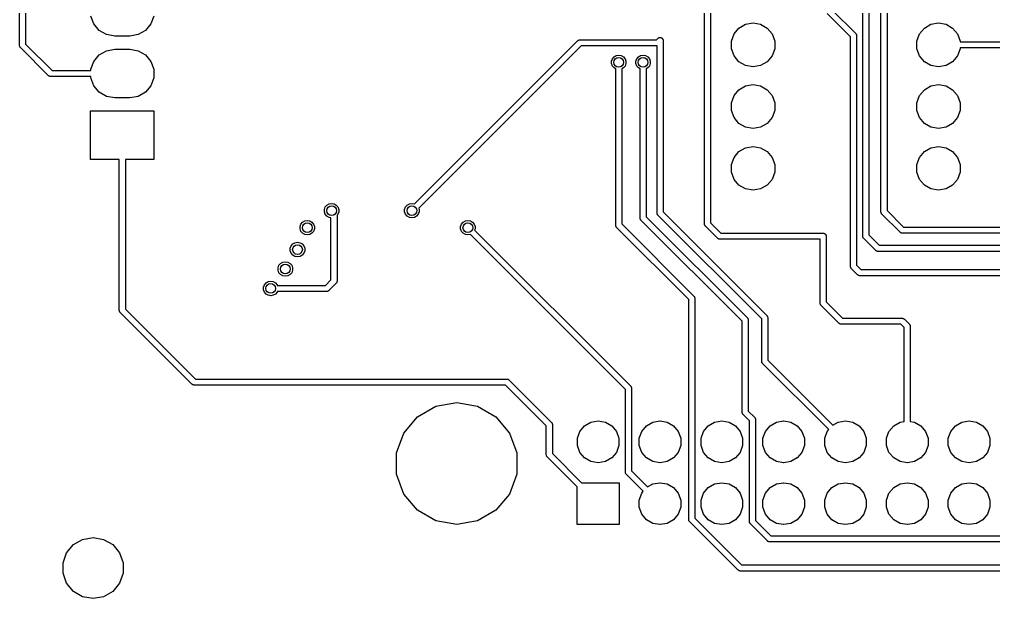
# Model space of a CAD drawing. Extents: x 100.7 to 163.2, y -130.7 to -69.1.
# Drawn here: x 100.67 to 140.69, y -130.72 to -106.91 of the extents above; entities that cross this region are included whole.
import ezdxf

# ---------------------------------------------------------------- set-up
doc = ezdxf.new("R2010")
doc.units = 0
doc.header["$MEASUREMENT"] = 0
doc.layers.add('BLACK', color=7, linetype='CONTINUOUS')

msp = doc.modelspace()

# ---------------------------------------------------------------- linework, layer by layer
at = {"layer": 'Black'}
for p, q in [((100.665, -107.97), (100.665, -87.17)), ((100.915, -87.2218), (100.915, -107.918)), ((136.065, -114.82), (136.065, -104.622)), ((136.315, -104.57), (136.315, -114.768)), ((135.315, -115.82), (135.315, -105.372)), ((135.565, -105.32), (135.565, -115.768)), ((129.065, -106.07), (129.065, -115.268)), ((128.815, -115.32), (128.815, -106.122)), ((103.719, -107.09), (103.6, -106.764)), ((106.18, -106.764), (106.061, -107.09)), ((134.815, -107.622), (133.852, -106.658)), ((134.065, -106.518), (135.028, -107.482)), ((103.942, -107.356), (103.719, -107.09)), ((106.061, -107.09), (105.838, -107.356)), ((130.028, -107.498), (130.229, -107.258)), ((130.229, -107.258), (130.501, -107.101)), ((130.501, -107.101), (130.81, -107.047)), ((130.81, -107.047), (131.119, -107.101)), ((131.119, -107.101), (131.391, -107.258)), ((131.391, -107.258), (131.592, -107.498)), ((137.648, -107.498), (137.849, -107.258)), ((137.849, -107.258), (138.121, -107.101)), ((138.121, -107.101), (138.43, -107.047)), ((138.43, -107.047), (138.739, -107.101)), ((138.739, -107.101), (139.011, -107.258)), ((139.011, -107.258), (139.212, -107.498)), ((104.243, -107.53), (103.942, -107.356)), ((104.585, -107.59), (104.243, -107.53)), ((105.195, -107.59), (104.585, -107.59)), ((105.537, -107.53), (105.195, -107.59)), ((105.838, -107.356), (105.537, -107.53)), ((126.915, -107.672), (126.927, -107.662)), ((126.927, -107.662), (126.933, -107.66)), ((126.933, -107.66), (126.937, -107.657)), ((126.937, -107.657), (126.953, -107.652)), ((126.953, -107.652), (126.968, -107.647)), ((126.968, -107.647), (126.974, -107.647)), ((126.974, -107.647), (126.979, -107.645)), ((126.979, -107.645), (126.995, -107.647)), ((126.995, -107.647), (127.012, -107.647)), ((127.012, -107.647), (127.017, -107.649)), ((127.017, -107.649), (127.022, -107.649)), ((127.022, -107.649), (127.037, -107.656)), ((127.037, -107.656), (127.052, -107.662)), ((127.052, -107.662), (127.057, -107.665)), ((127.057, -107.665), (127.062, -107.668)), ((127.062, -107.668), (127.073, -107.679)), ((129.92, -107.793), (130.028, -107.498)), ((131.592, -107.498), (131.7, -107.793)), ((134.815, -117.07), (134.815, -107.622)), ((135.028, -107.482), (135.032, -107.486)), ((135.032, -107.486), (135.036, -107.49)), ((135.036, -107.49), (135.044, -107.504)), ((135.044, -107.504), (135.053, -107.517)), ((135.053, -107.517), (135.055, -107.522)), ((135.055, -107.522), (135.057, -107.527)), ((135.057, -107.527), (135.06, -107.543)), ((135.06, -107.543), (135.065, -107.559)), ((135.065, -107.559), (135.064, -107.565)), ((135.064, -107.565), (135.065, -107.57)), ((135.065, -107.57), (135.065, -117.018)), ((137.54, -107.793), (137.648, -107.498)), ((139.212, -107.498), (139.32, -107.793)), ((100.666, -107.975), (100.665, -107.97)), ((100.665, -107.981), (100.666, -107.975)), ((100.67, -107.997), (100.665, -107.981)), ((100.673, -108.013), (100.67, -107.997)), ((100.675, -108.018), (100.673, -108.013)), ((100.677, -108.023), (100.675, -108.018)), ((100.686, -108.036), (100.677, -108.023)), ((100.694, -108.05), (100.686, -108.036)), ((100.698, -108.054), (100.694, -108.05)), ((100.702, -108.058), (100.698, -108.054)), ((101.862, -109.218), (100.702, -108.058)), ((100.915, -107.918), (102.002, -109.005)), ((116.895, -114.488), (123.602, -107.782)), ((123.742, -107.995), (117.069, -114.668)), ((123.602, -107.782), (123.606, -107.778)), ((123.606, -107.778), (123.61, -107.774)), ((123.61, -107.774), (123.624, -107.766)), ((123.624, -107.766), (123.637, -107.757)), ((123.637, -107.757), (123.642, -107.755)), ((123.642, -107.755), (123.647, -107.753)), ((123.647, -107.753), (123.663, -107.75)), ((123.663, -107.75), (123.679, -107.745)), ((123.679, -107.745), (123.685, -107.746)), ((123.685, -107.746), (123.69, -107.745)), ((123.69, -107.745), (126.838, -107.745)), ((126.865, -107.995), (123.742, -107.995)), ((126.838, -107.745), (126.902, -107.682)), ((126.865, -114.87), (126.865, -107.995)), ((126.902, -107.682), (126.915, -107.672)), ((127.073, -107.679), (127.086, -107.69)), ((127.086, -107.69), (127.089, -107.694)), ((127.089, -107.694), (127.092, -107.698)), ((127.092, -107.698), (127.099, -107.713)), ((127.099, -107.713), (127.107, -107.727)), ((127.107, -107.727), (127.108, -107.733)), ((127.108, -107.733), (127.111, -107.738)), ((127.111, -107.738), (127.112, -107.754)), ((127.112, -107.754), (127.115, -107.77)), ((127.115, -107.77), (127.115, -114.818)), ((129.92, -108.107), (129.92, -107.793)), ((131.7, -107.793), (131.7, -108.107)), ((137.54, -108.107), (137.54, -107.793)), ((139.32, -107.793), (139.32, -107.825)), ((139.32, -107.825), (141.008, -107.825)), ((103.719, -108.63), (103.942, -108.364)), ((103.942, -108.364), (104.243, -108.19)), ((104.243, -108.19), (104.585, -108.13)), ((104.585, -108.13), (105.195, -108.13)), ((105.195, -108.13), (105.537, -108.19)), ((105.537, -108.19), (105.838, -108.364)), ((105.838, -108.364), (106.061, -108.63)), ((125.029, -108.519), (125.096, -108.439)), ((125.096, -108.439), (125.187, -108.387)), ((125.187, -108.387), (125.29, -108.369)), ((125.29, -108.369), (125.393, -108.387)), ((125.393, -108.387), (125.484, -108.439)), ((125.484, -108.439), (125.551, -108.519)), ((126.029, -108.519), (126.096, -108.439)), ((126.096, -108.439), (126.187, -108.387)), ((126.187, -108.387), (126.29, -108.369)), ((126.29, -108.369), (126.393, -108.387)), ((126.393, -108.387), (126.484, -108.439)), ((126.484, -108.439), (126.551, -108.519)), ((130.028, -108.402), (129.92, -108.107)), ((130.229, -108.642), (130.028, -108.402)), ((131.592, -108.402), (131.391, -108.642)), ((131.7, -108.107), (131.592, -108.402)), ((137.648, -108.402), (137.54, -108.107)), ((137.849, -108.642), (137.648, -108.402)), ((139.212, -108.402), (139.011, -108.642)), ((139.32, -108.107), (139.212, -108.402)), ((141.06, -108.075), (139.32, -108.075)), ((139.32, -108.075), (139.32, -108.107)), ((103.6, -108.956), (103.719, -108.63)), ((106.061, -108.63), (106.18, -108.956)), ((124.993, -108.618), (125.029, -108.519)), ((124.993, -108.722), (124.993, -108.618)), ((125.029, -108.821), (124.993, -108.722)), ((125.096, -108.901), (125.029, -108.821)), ((125.551, -108.821), (125.484, -108.901)), ((125.551, -108.519), (125.587, -108.618)), ((125.587, -108.722), (125.551, -108.821)), ((125.587, -108.618), (125.587, -108.722)), ((125.993, -108.618), (126.029, -108.519)), ((125.993, -108.722), (125.993, -108.618)), ((126.029, -108.821), (125.993, -108.722)), ((126.096, -108.901), (126.029, -108.821)), ((126.551, -108.821), (126.484, -108.901)), ((126.551, -108.519), (126.587, -108.618)), ((126.587, -108.722), (126.551, -108.821)), ((126.587, -108.618), (126.587, -108.722)), ((130.501, -108.799), (130.229, -108.642)), ((130.81, -108.853), (130.501, -108.799)), ((131.119, -108.799), (130.81, -108.853)), ((131.391, -108.642), (131.119, -108.799)), ((138.121, -108.799), (137.849, -108.642)), ((138.43, -108.853), (138.121, -108.799)), ((138.739, -108.799), (138.43, -108.853)), ((139.011, -108.642), (138.739, -108.799)), ((101.866, -109.222), (101.862, -109.218)), ((101.87, -109.226), (101.866, -109.222)), ((101.884, -109.234), (101.87, -109.226)), ((101.897, -109.243), (101.884, -109.234)), ((101.902, -109.245), (101.897, -109.243)), ((101.907, -109.247), (101.902, -109.245)), ((101.923, -109.25), (101.907, -109.247)), ((101.939, -109.255), (101.923, -109.25)), ((101.945, -109.254), (101.939, -109.255)), ((101.95, -109.255), (101.945, -109.254)), ((103.6, -109.255), (101.95, -109.255)), ((102.002, -109.005), (103.6, -109.005)), ((103.6, -109.005), (103.6, -108.956)), ((103.6, -109.304), (103.6, -109.255)), ((106.18, -108.956), (106.18, -109.304)), ((125.165, -108.94), (125.096, -108.901)), ((125.165, -115.37), (125.165, -108.94)), ((125.484, -108.901), (125.415, -108.94)), ((125.415, -108.94), (125.415, -115.318)), ((126.165, -108.94), (126.096, -108.901)), ((126.165, -115.07), (126.165, -108.94)), ((126.484, -108.901), (126.415, -108.94)), ((126.415, -108.94), (126.415, -115.018)), ((103.719, -109.63), (103.6, -109.304)), ((103.942, -109.896), (103.719, -109.63)), ((106.061, -109.63), (105.838, -109.896)), ((106.18, -109.304), (106.061, -109.63)), ((130.229, -109.798), (130.501, -109.641)), ((130.501, -109.641), (130.81, -109.587)), ((130.81, -109.587), (131.119, -109.641)), ((131.119, -109.641), (131.391, -109.798)), ((137.849, -109.798), (138.121, -109.641)), ((138.121, -109.641), (138.43, -109.587)), ((138.43, -109.587), (138.739, -109.641)), ((138.739, -109.641), (139.011, -109.798)), ((104.243, -110.07), (103.942, -109.896)), ((104.585, -110.13), (104.243, -110.07)), ((105.537, -110.07), (105.195, -110.13)), ((105.838, -109.896), (105.537, -110.07)), ((129.92, -110.333), (130.028, -110.038)), ((130.028, -110.038), (130.229, -109.798)), ((131.391, -109.798), (131.592, -110.038)), ((131.592, -110.038), (131.7, -110.333)), ((137.54, -110.333), (137.648, -110.038)), ((137.648, -110.038), (137.849, -109.798)), ((139.011, -109.798), (139.212, -110.038)), ((139.212, -110.038), (139.32, -110.333)), ((105.195, -110.13), (104.585, -110.13)), ((129.92, -110.647), (129.92, -110.333)), ((131.7, -110.333), (131.7, -110.647)), ((137.54, -110.647), (137.54, -110.333)), ((139.32, -110.333), (139.32, -110.647)), ((103.59, -112.67), (103.59, -110.67)), ((103.59, -110.67), (106.19, -110.67)), ((106.19, -110.67), (106.19, -112.67)), ((130.028, -110.942), (129.92, -110.647)), ((131.7, -110.647), (131.592, -110.942)), ((137.648, -110.942), (137.54, -110.647)), ((139.32, -110.647), (139.212, -110.942)), ((130.229, -111.182), (130.028, -110.942)), ((130.501, -111.339), (130.229, -111.182)), ((131.391, -111.182), (131.119, -111.339)), ((131.592, -110.942), (131.391, -111.182)), ((137.849, -111.182), (137.648, -110.942)), ((138.121, -111.339), (137.849, -111.182)), ((139.011, -111.182), (138.739, -111.339)), ((139.212, -110.942), (139.011, -111.182)), ((130.81, -111.393), (130.501, -111.339)), ((131.119, -111.339), (130.81, -111.393)), ((138.43, -111.393), (138.121, -111.339)), ((138.739, -111.339), (138.43, -111.393)), ((130.028, -112.578), (130.229, -112.338)), ((130.229, -112.338), (130.501, -112.181)), ((130.501, -112.181), (130.81, -112.127)), ((130.81, -112.127), (131.119, -112.181)), ((131.119, -112.181), (131.391, -112.338)), ((131.391, -112.338), (131.592, -112.578)), ((137.648, -112.578), (137.849, -112.338)), ((137.849, -112.338), (138.121, -112.181)), ((138.121, -112.181), (138.43, -112.127)), ((138.43, -112.127), (138.739, -112.181)), ((138.739, -112.181), (139.011, -112.338)), ((139.011, -112.338), (139.212, -112.578)), ((104.765, -112.67), (103.59, -112.67)), ((104.765, -118.87), (104.765, -112.67)), ((106.19, -112.67), (105.015, -112.67)), ((105.015, -112.67), (105.015, -118.818)), ((129.92, -112.873), (130.028, -112.578)), ((129.92, -113.187), (129.92, -112.873)), ((131.592, -112.578), (131.7, -112.873)), ((131.7, -112.873), (131.7, -113.187)), ((137.54, -112.873), (137.648, -112.578)), ((137.54, -113.187), (137.54, -112.873)), ((139.212, -112.578), (139.32, -112.873)), ((139.32, -112.873), (139.32, -113.187)), ((130.028, -113.482), (129.92, -113.187)), ((131.7, -113.187), (131.592, -113.482)), ((137.648, -113.482), (137.54, -113.187)), ((139.32, -113.187), (139.212, -113.482)), ((130.229, -113.722), (130.028, -113.482)), ((131.592, -113.482), (131.391, -113.722)), ((137.849, -113.722), (137.648, -113.482)), ((139.212, -113.482), (139.011, -113.722)), ((130.501, -113.879), (130.229, -113.722)), ((130.81, -113.933), (130.501, -113.879)), ((131.119, -113.879), (130.81, -113.933)), ((131.391, -113.722), (131.119, -113.879)), ((138.121, -113.879), (137.849, -113.722)), ((138.43, -113.933), (138.121, -113.879)), ((138.739, -113.879), (138.43, -113.933)), ((139.011, -113.722), (138.739, -113.879)), ((113.387, -114.487), (113.49, -114.469)), ((113.49, -114.469), (113.593, -114.487)), ((116.687, -114.487), (116.79, -114.469)), ((116.79, -114.469), (116.893, -114.487)), ((113.193, -114.718), (113.229, -114.619)), ((113.193, -114.822), (113.193, -114.718)), ((113.229, -114.921), (113.193, -114.822)), ((113.229, -114.619), (113.296, -114.539)), ((113.296, -114.539), (113.387, -114.487)), ((113.593, -114.487), (113.684, -114.539)), ((113.684, -114.539), (113.751, -114.619)), ((113.751, -114.619), (113.787, -114.718)), ((113.787, -114.822), (113.751, -114.921)), ((113.787, -114.718), (113.787, -114.822)), ((116.493, -114.718), (116.529, -114.619)), ((116.493, -114.822), (116.493, -114.718)), ((116.529, -114.921), (116.493, -114.822)), ((116.529, -114.619), (116.596, -114.539)), ((116.596, -114.539), (116.687, -114.487)), ((116.893, -114.487), (116.895, -114.488)), ((117.087, -114.822), (117.051, -114.921)), ((117.069, -114.668), (117.087, -114.718)), ((117.087, -114.718), (117.087, -114.822)), ((126.866, -114.875), (126.865, -114.87)), ((126.865, -114.881), (126.866, -114.875)), ((127.115, -114.818), (131.378, -119.082)), ((136.066, -114.825), (136.065, -114.82)), ((136.065, -114.831), (136.066, -114.825)), ((136.07, -114.847), (136.065, -114.831)), ((136.073, -114.863), (136.07, -114.847)), ((136.075, -114.868), (136.073, -114.863)), ((136.077, -114.873), (136.075, -114.868)), ((136.086, -114.886), (136.077, -114.873)), ((136.315, -114.768), (136.992, -115.445)), ((112.229, -115.319), (112.296, -115.239)), ((112.296, -115.239), (112.387, -115.187)), ((112.387, -115.187), (112.49, -115.169)), ((112.49, -115.169), (112.593, -115.187)), ((112.593, -115.187), (112.684, -115.239)), ((112.684, -115.239), (112.751, -115.319)), ((113.296, -115.001), (113.229, -114.921)), ((113.387, -115.053), (113.296, -115.001)), ((113.465, -115.067), (113.387, -115.053)), ((113.465, -117.618), (113.465, -115.067)), ((113.751, -114.921), (113.715, -114.963)), ((113.715, -114.963), (113.715, -117.67)), ((116.596, -115.001), (116.529, -114.921)), ((116.687, -115.053), (116.596, -115.001)), ((116.79, -115.071), (116.687, -115.053)), ((116.893, -115.053), (116.79, -115.071)), ((116.984, -115.001), (116.893, -115.053)), ((117.051, -114.921), (116.984, -115.001)), ((118.829, -115.319), (118.896, -115.239)), ((118.896, -115.239), (118.987, -115.187)), ((118.987, -115.187), (119.09, -115.169)), ((119.09, -115.169), (119.193, -115.187)), ((119.193, -115.187), (119.284, -115.239)), ((119.284, -115.239), (119.351, -115.319)), ((126.166, -115.075), (126.165, -115.07)), ((126.165, -115.081), (126.166, -115.075)), ((126.17, -115.097), (126.165, -115.081)), ((126.173, -115.113), (126.17, -115.097)), ((126.175, -115.118), (126.173, -115.113)), ((126.177, -115.123), (126.175, -115.118)), ((126.186, -115.136), (126.177, -115.123)), ((126.194, -115.15), (126.186, -115.136)), ((126.198, -115.154), (126.194, -115.15)), ((126.202, -115.158), (126.198, -115.154)), ((130.365, -119.322), (126.202, -115.158)), ((126.415, -115.018), (130.578, -119.182)), ((126.87, -114.897), (126.865, -114.881)), ((126.873, -114.913), (126.87, -114.897)), ((126.875, -114.918), (126.873, -114.913)), ((126.877, -114.923), (126.875, -114.918)), ((126.886, -114.936), (126.877, -114.923)), ((126.894, -114.95), (126.886, -114.936)), ((126.898, -114.954), (126.894, -114.95)), ((126.902, -114.958), (126.898, -114.954)), ((131.165, -119.222), (126.902, -114.958)), ((129.065, -115.268), (129.492, -115.695)), ((136.094, -114.9), (136.086, -114.886)), ((136.098, -114.904), (136.094, -114.9)), ((136.102, -114.908), (136.098, -114.904)), ((136.852, -115.658), (136.102, -114.908)), ((112.193, -115.418), (112.229, -115.319)), ((112.193, -115.522), (112.193, -115.418)), ((112.229, -115.621), (112.193, -115.522)), ((112.296, -115.701), (112.229, -115.621)), ((112.751, -115.621), (112.684, -115.701)), ((112.751, -115.319), (112.787, -115.418)), ((112.787, -115.522), (112.751, -115.621)), ((112.787, -115.418), (112.787, -115.522)), ((118.793, -115.418), (118.829, -115.319)), ((118.793, -115.522), (118.793, -115.418)), ((118.829, -115.621), (118.793, -115.522)), ((118.896, -115.701), (118.829, -115.621)), ((119.351, -115.319), (119.387, -115.418)), ((119.387, -115.522), (119.369, -115.572)), ((119.369, -115.572), (125.778, -121.982)), ((119.387, -115.418), (119.387, -115.522)), ((125.166, -115.375), (125.165, -115.37)), ((125.165, -115.381), (125.166, -115.375)), ((125.17, -115.397), (125.165, -115.381)), ((125.173, -115.413), (125.17, -115.397)), ((125.175, -115.418), (125.173, -115.413)), ((125.177, -115.423), (125.175, -115.418)), ((125.186, -115.436), (125.177, -115.423)), ((125.194, -115.45), (125.186, -115.436)), ((125.198, -115.454), (125.194, -115.45)), ((125.202, -115.458), (125.198, -115.454)), ((128.165, -118.422), (125.202, -115.458)), ((125.415, -115.318), (128.378, -118.282)), ((128.816, -115.325), (128.815, -115.32)), ((128.815, -115.331), (128.816, -115.325)), ((128.82, -115.347), (128.815, -115.331)), ((128.823, -115.363), (128.82, -115.347)), ((128.825, -115.368), (128.823, -115.363)), ((128.827, -115.373), (128.825, -115.368)), ((128.836, -115.386), (128.827, -115.373)), ((128.844, -115.4), (128.836, -115.386)), ((128.848, -115.404), (128.844, -115.4)), ((128.852, -115.408), (128.848, -115.404)), ((129.352, -115.908), (128.852, -115.408)), ((136.856, -115.662), (136.852, -115.658)), ((136.86, -115.666), (136.856, -115.662)), ((136.874, -115.674), (136.86, -115.666)), ((136.887, -115.683), (136.874, -115.674)), ((136.992, -115.445), (146.215, -115.445)), ((111.987, -116.087), (112.09, -116.069)), ((112.09, -116.069), (112.193, -116.087)), ((112.387, -115.753), (112.296, -115.701)), ((112.49, -115.771), (112.387, -115.753)), ((112.593, -115.753), (112.49, -115.771)), ((112.684, -115.701), (112.593, -115.753)), ((118.987, -115.753), (118.896, -115.701)), ((119.09, -115.771), (118.987, -115.753)), ((119.193, -115.753), (119.09, -115.771)), ((119.195, -115.752), (119.193, -115.753)), ((125.565, -122.122), (119.195, -115.752)), ((129.356, -115.912), (129.352, -115.908)), ((129.36, -115.916), (129.356, -115.912)), ((129.374, -115.924), (129.36, -115.916)), ((129.387, -115.933), (129.374, -115.924)), ((129.392, -115.935), (129.387, -115.933)), ((129.397, -115.937), (129.392, -115.935)), ((129.413, -115.94), (129.397, -115.937)), ((129.429, -115.945), (129.413, -115.94)), ((129.435, -115.944), (129.429, -115.945)), ((129.44, -115.945), (129.435, -115.944)), ((133.565, -115.945), (129.44, -115.945)), ((129.492, -115.695), (133.69, -115.695)), ((133.565, -118.57), (133.565, -115.945)), ((133.69, -115.695), (133.701, -115.697)), ((133.701, -115.697), (133.712, -115.697)), ((133.712, -115.697), (133.722, -115.701)), ((133.722, -115.701), (133.733, -115.703)), ((133.733, -115.703), (133.742, -115.708)), ((133.742, -115.708), (133.752, -115.712)), ((133.752, -115.712), (133.761, -115.719)), ((133.761, -115.719), (133.77, -115.724)), ((133.77, -115.724), (133.777, -115.733)), ((133.777, -115.733), (133.786, -115.74)), ((133.786, -115.74), (133.791, -115.749)), ((133.791, -115.749), (133.798, -115.757)), ((133.798, -115.757), (133.802, -115.768)), ((133.802, -115.768), (133.807, -115.777)), ((133.807, -115.777), (133.809, -115.788)), ((133.809, -115.788), (133.813, -115.798)), ((133.813, -115.798), (133.813, -115.809)), ((133.813, -115.809), (133.815, -115.82)), ((133.815, -115.82), (133.815, -118.518)), ((135.316, -115.825), (135.315, -115.82)), ((135.315, -115.831), (135.316, -115.825)), ((135.32, -115.847), (135.315, -115.831)), ((135.323, -115.863), (135.32, -115.847)), ((135.325, -115.868), (135.323, -115.863)), ((135.327, -115.873), (135.325, -115.868)), ((135.336, -115.886), (135.327, -115.873)), ((135.344, -115.9), (135.336, -115.886)), ((135.348, -115.904), (135.344, -115.9)), ((135.352, -115.908), (135.348, -115.904)), ((135.852, -116.408), (135.352, -115.908)), ((135.565, -115.768), (135.992, -116.195)), ((136.892, -115.685), (136.887, -115.683)), ((136.897, -115.687), (136.892, -115.685)), ((136.913, -115.69), (136.897, -115.687)), ((136.929, -115.695), (136.913, -115.69)), ((136.935, -115.694), (136.929, -115.695)), ((136.94, -115.695), (136.935, -115.694)), ((146.163, -115.695), (136.94, -115.695)), ((111.793, -116.318), (111.829, -116.219)), ((111.793, -116.422), (111.793, -116.318)), ((111.829, -116.521), (111.793, -116.422)), ((111.829, -116.219), (111.896, -116.139)), ((111.896, -116.139), (111.987, -116.087)), ((112.193, -116.087), (112.284, -116.139)), ((112.284, -116.139), (112.351, -116.219)), ((112.351, -116.219), (112.387, -116.318)), ((112.387, -116.422), (112.351, -116.521)), ((112.387, -116.318), (112.387, -116.422)), ((135.856, -116.412), (135.852, -116.408)), ((135.86, -116.416), (135.856, -116.412)), ((135.874, -116.424), (135.86, -116.416)), ((135.887, -116.433), (135.874, -116.424)), ((135.892, -116.435), (135.887, -116.433)), ((135.897, -116.437), (135.892, -116.435)), ((135.913, -116.44), (135.897, -116.437)), ((135.929, -116.445), (135.913, -116.44)), ((135.935, -116.444), (135.929, -116.445)), ((135.94, -116.445), (135.935, -116.444)), ((142.138, -116.445), (135.94, -116.445)), ((135.992, -116.195), (142.19, -116.195)), ((111.487, -116.887), (111.59, -116.869)), ((111.59, -116.869), (111.693, -116.887)), ((111.896, -116.601), (111.829, -116.521)), ((111.987, -116.653), (111.896, -116.601)), ((112.09, -116.671), (111.987, -116.653)), ((112.193, -116.653), (112.09, -116.671)), ((112.284, -116.601), (112.193, -116.653)), ((112.351, -116.521), (112.284, -116.601)), ((111.293, -117.118), (111.329, -117.019)), ((111.293, -117.222), (111.293, -117.118)), ((111.329, -117.321), (111.293, -117.222)), ((111.329, -117.019), (111.396, -116.939)), ((111.396, -116.939), (111.487, -116.887)), ((111.693, -116.887), (111.784, -116.939)), ((111.784, -116.939), (111.851, -117.019)), ((111.851, -117.019), (111.887, -117.118)), ((111.887, -117.222), (111.851, -117.321)), ((111.887, -117.118), (111.887, -117.222)), ((134.816, -117.075), (134.815, -117.07)), ((134.815, -117.081), (134.816, -117.075)), ((134.82, -117.097), (134.815, -117.081)), ((134.823, -117.113), (134.82, -117.097)), ((134.825, -117.118), (134.823, -117.113)), ((134.827, -117.123), (134.825, -117.118)), ((134.836, -117.136), (134.827, -117.123)), ((134.844, -117.15), (134.836, -117.136)), ((134.848, -117.154), (134.844, -117.15)), ((134.852, -117.158), (134.848, -117.154)), ((135.102, -117.408), (134.852, -117.158)), ((135.065, -117.018), (135.242, -117.195)), ((135.242, -117.195), (142.19, -117.195)), ((110.887, -117.687), (110.99, -117.669)), ((110.99, -117.669), (111.093, -117.687)), ((111.396, -117.401), (111.329, -117.321)), ((111.487, -117.453), (111.396, -117.401)), ((111.59, -117.471), (111.487, -117.453)), ((111.693, -117.453), (111.59, -117.471)), ((111.784, -117.401), (111.693, -117.453)), ((111.851, -117.321), (111.784, -117.401)), ((113.238, -117.845), (113.465, -117.618)), ((113.715, -117.67), (113.714, -117.675)), ((113.714, -117.675), (113.715, -117.681)), ((135.106, -117.412), (135.102, -117.408)), ((135.11, -117.416), (135.106, -117.412)), ((135.124, -117.424), (135.11, -117.416)), ((135.137, -117.433), (135.124, -117.424)), ((135.142, -117.435), (135.137, -117.433)), ((135.147, -117.437), (135.142, -117.435)), ((135.163, -117.44), (135.147, -117.437)), ((135.179, -117.445), (135.163, -117.44)), ((135.185, -117.444), (135.179, -117.445)), ((135.19, -117.445), (135.185, -117.444)), ((142.138, -117.445), (135.19, -117.445)), ((110.693, -117.918), (110.729, -117.819)), ((110.693, -118.022), (110.693, -117.918)), ((110.729, -118.121), (110.693, -118.022)), ((110.729, -117.819), (110.796, -117.739)), ((110.796, -117.739), (110.887, -117.687)), ((111.093, -117.687), (111.184, -117.739)), ((111.184, -117.739), (111.251, -117.819)), ((111.251, -117.819), (111.26, -117.845)), ((111.26, -117.845), (113.238, -117.845)), ((113.356, -118.074), (113.343, -118.083)), ((113.37, -118.066), (113.356, -118.074)), ((113.374, -118.062), (113.37, -118.066)), ((113.378, -118.058), (113.374, -118.062)), ((113.678, -117.758), (113.378, -118.058)), ((113.682, -117.754), (113.678, -117.758)), ((113.686, -117.75), (113.682, -117.754)), ((113.694, -117.736), (113.686, -117.75)), ((113.703, -117.723), (113.694, -117.736)), ((113.705, -117.718), (113.703, -117.723)), ((113.707, -117.713), (113.705, -117.718)), ((113.71, -117.697), (113.707, -117.713)), ((113.715, -117.681), (113.71, -117.697)), ((110.796, -118.201), (110.729, -118.121)), ((110.887, -118.253), (110.796, -118.201)), ((110.99, -118.271), (110.887, -118.253)), ((111.093, -118.253), (110.99, -118.271)), ((111.184, -118.201), (111.093, -118.253)), ((111.251, -118.121), (111.184, -118.201)), ((111.26, -118.095), (111.251, -118.121)), ((113.29, -118.095), (111.26, -118.095)), ((113.295, -118.094), (113.29, -118.095)), ((113.301, -118.095), (113.295, -118.094)), ((113.317, -118.09), (113.301, -118.095)), ((113.333, -118.087), (113.317, -118.09)), ((113.338, -118.085), (113.333, -118.087)), ((113.343, -118.083), (113.338, -118.085)), ((128.165, -127.47), (128.165, -118.422)), ((128.378, -118.282), (128.382, -118.286)), ((128.382, -118.286), (128.386, -118.29)), ((128.386, -118.29), (128.394, -118.304)), ((128.394, -118.304), (128.403, -118.317)), ((128.403, -118.317), (128.405, -118.322)), ((128.405, -118.322), (128.407, -118.327)), ((128.407, -118.327), (128.41, -118.343)), ((128.41, -118.343), (128.415, -118.359)), ((128.415, -118.359), (128.414, -118.365)), ((128.414, -118.365), (128.415, -118.37)), ((128.415, -118.37), (128.415, -127.418)), ((104.766, -118.875), (104.765, -118.87)), ((104.765, -118.881), (104.766, -118.875)), ((105.015, -118.818), (107.892, -121.695)), ((133.566, -118.575), (133.565, -118.57)), ((133.565, -118.581), (133.566, -118.575)), ((133.57, -118.597), (133.565, -118.581)), ((133.573, -118.613), (133.57, -118.597)), ((133.575, -118.618), (133.573, -118.613)), ((133.577, -118.623), (133.575, -118.618)), ((133.586, -118.636), (133.577, -118.623)), ((133.594, -118.65), (133.586, -118.636)), ((133.598, -118.654), (133.594, -118.65)), ((133.602, -118.658), (133.598, -118.654)), ((134.352, -119.408), (133.602, -118.658)), ((133.815, -118.518), (134.492, -119.195)), ((104.77, -118.897), (104.765, -118.881)), ((104.773, -118.913), (104.77, -118.897)), ((104.775, -118.918), (104.773, -118.913)), ((104.777, -118.923), (104.775, -118.918)), ((104.786, -118.936), (104.777, -118.923)), ((104.794, -118.95), (104.786, -118.936)), ((104.798, -118.954), (104.794, -118.95)), ((104.802, -118.958), (104.798, -118.954)), ((107.752, -121.908), (104.802, -118.958)), ((130.578, -119.182), (130.582, -119.186)), ((130.582, -119.186), (130.586, -119.19)), ((130.586, -119.19), (130.594, -119.204)), ((130.594, -119.204), (130.603, -119.217)), ((130.603, -119.217), (130.605, -119.222)), ((130.605, -119.222), (130.607, -119.227)), ((130.607, -119.227), (130.61, -119.243)), ((130.61, -119.243), (130.615, -119.259)), ((130.615, -119.259), (130.614, -119.265)), ((130.614, -119.265), (130.615, -119.27)), ((130.615, -119.27), (130.615, -123.018)), ((131.165, -120.97), (131.165, -119.222)), ((131.378, -119.082), (131.382, -119.086)), ((131.382, -119.086), (131.386, -119.09)), ((131.386, -119.09), (131.394, -119.104)), ((131.394, -119.104), (131.403, -119.117)), ((131.403, -119.117), (131.405, -119.122)), ((131.405, -119.122), (131.407, -119.127)), ((131.407, -119.127), (131.41, -119.143)), ((131.41, -119.143), (131.415, -119.159)), ((131.415, -119.159), (131.414, -119.165)), ((131.414, -119.165), (131.415, -119.17)), ((131.415, -119.17), (131.415, -120.918)), ((134.492, -119.195), (136.94, -119.195)), ((136.94, -119.195), (136.945, -119.196)), ((136.945, -119.196), (136.951, -119.195)), ((136.951, -119.195), (136.967, -119.2)), ((136.967, -119.2), (136.983, -119.203)), ((136.983, -119.203), (136.988, -119.205)), ((136.988, -119.205), (136.993, -119.207)), ((136.993, -119.207), (137.006, -119.216)), ((137.006, -119.216), (137.02, -119.224)), ((137.02, -119.224), (137.024, -119.228)), ((137.024, -119.228), (137.028, -119.232)), ((137.028, -119.232), (137.236, -119.439)), ((130.365, -123.07), (130.365, -119.322)), ((134.356, -119.412), (134.352, -119.408)), ((134.36, -119.416), (134.356, -119.412)), ((134.374, -119.424), (134.36, -119.416)), ((134.387, -119.433), (134.374, -119.424)), ((134.392, -119.435), (134.387, -119.433)), ((134.397, -119.437), (134.392, -119.435)), ((134.413, -119.44), (134.397, -119.437)), ((134.429, -119.445), (134.413, -119.44)), ((134.435, -119.444), (134.429, -119.445)), ((134.44, -119.445), (134.435, -119.444)), ((136.888, -119.445), (134.44, -119.445)), ((137.022, -119.579), (136.888, -119.445)), ((137.022, -123.44), (137.022, -119.579)), ((137.236, -119.439), (137.239, -119.443)), ((137.239, -119.443), (137.243, -119.447)), ((137.243, -119.447), (137.251, -119.461)), ((137.251, -119.461), (137.261, -119.474)), ((137.261, -119.474), (137.262, -119.48)), ((137.262, -119.48), (137.265, -119.485)), ((137.265, -119.485), (137.268, -119.501)), ((137.268, -119.501), (137.272, -119.516)), ((137.272, -119.516), (137.271, -119.522)), ((137.271, -119.522), (137.272, -119.527)), ((137.272, -119.527), (137.272, -123.44)), ((131.166, -120.975), (131.165, -120.97)), ((131.165, -120.981), (131.166, -120.975)), ((131.17, -120.997), (131.165, -120.981)), ((131.173, -121.013), (131.17, -120.997)), ((131.175, -121.018), (131.173, -121.013)), ((131.177, -121.023), (131.175, -121.018)), ((131.186, -121.036), (131.177, -121.023)), ((131.194, -121.05), (131.186, -121.036)), ((131.198, -121.054), (131.194, -121.05)), ((131.202, -121.058), (131.198, -121.054)), ((133.919, -123.776), (131.202, -121.058)), ((131.415, -120.918), (134.092, -123.596)), ((107.756, -121.912), (107.752, -121.908)), ((107.76, -121.916), (107.756, -121.912)), ((107.774, -121.924), (107.76, -121.916)), ((107.787, -121.933), (107.774, -121.924)), ((107.792, -121.935), (107.787, -121.933)), ((107.797, -121.937), (107.792, -121.935)), ((107.813, -121.94), (107.797, -121.937)), ((107.829, -121.945), (107.813, -121.94)), ((107.835, -121.944), (107.829, -121.945)), ((107.84, -121.945), (107.835, -121.944)), ((116.19, -121.945), (107.84, -121.945)), ((107.892, -121.695), (116.19, -121.695)), ((116.19, -121.695), (120.69, -121.695)), ((120.638, -121.945), (116.19, -121.945)), ((122.315, -123.622), (120.638, -121.945)), ((120.69, -121.695), (120.695, -121.696)), ((120.695, -121.696), (120.701, -121.695)), ((120.701, -121.695), (120.717, -121.7)), ((120.717, -121.7), (120.733, -121.703)), ((120.733, -121.703), (120.738, -121.705)), ((120.738, -121.705), (120.743, -121.707)), ((120.743, -121.707), (120.756, -121.716)), ((120.756, -121.716), (120.77, -121.724)), ((120.77, -121.724), (120.774, -121.728)), ((120.774, -121.728), (120.778, -121.732)), ((120.778, -121.732), (122.528, -123.482)), ((125.778, -121.982), (125.782, -121.986)), ((125.782, -121.986), (125.786, -121.99)), ((125.786, -121.99), (125.794, -122.004)), ((125.794, -122.004), (125.803, -122.017)), ((125.803, -122.017), (125.805, -122.022)), ((125.805, -122.022), (125.807, -122.027)), ((125.807, -122.027), (125.81, -122.043)), ((125.81, -122.043), (125.815, -122.059)), ((125.815, -122.059), (125.814, -122.065)), ((125.814, -122.065), (125.815, -122.07)), ((125.815, -122.07), (125.815, -125.473)), ((125.565, -125.525), (125.565, -122.122)), ((117.018, -123.249), (117.772, -122.813)), ((117.772, -122.813), (118.631, -122.662)), ((118.631, -122.662), (119.489, -122.813)), ((119.489, -122.813), (120.244, -123.249)), ((116.457, -123.916), (117.018, -123.249)), ((120.244, -123.249), (120.804, -123.916)), ((130.366, -123.075), (130.365, -123.07)), ((130.365, -123.081), (130.366, -123.075)), ((130.37, -123.097), (130.365, -123.081)), ((130.373, -123.113), (130.37, -123.097)), ((130.375, -123.118), (130.373, -123.113)), ((130.377, -123.123), (130.375, -123.118)), ((130.386, -123.136), (130.377, -123.123)), ((130.394, -123.15), (130.386, -123.136)), ((130.398, -123.154), (130.394, -123.15)), ((130.402, -123.158), (130.398, -123.154)), ((130.665, -123.422), (130.402, -123.158)), ((130.615, -123.018), (130.878, -123.282)), ((122.315, -124.815), (122.315, -123.622)), ((122.528, -123.482), (122.532, -123.486)), ((122.532, -123.486), (122.536, -123.49)), ((122.536, -123.49), (122.544, -123.504)), ((122.544, -123.504), (122.553, -123.517)), ((122.553, -123.517), (122.555, -123.522)), ((122.555, -123.522), (122.557, -123.527)), ((122.557, -123.527), (122.56, -123.543)), ((122.56, -123.543), (122.565, -123.559)), ((122.565, -123.559), (122.564, -123.565)), ((122.564, -123.565), (122.565, -123.57)), ((122.565, -123.57), (122.565, -124.763)), ((123.696, -123.85), (123.889, -123.621)), ((123.889, -123.621), (124.149, -123.471)), ((124.149, -123.471), (124.444, -123.419)), ((124.444, -123.419), (124.451, -123.419)), ((124.451, -123.419), (124.746, -123.471)), ((124.746, -123.471), (125.006, -123.621)), ((125.006, -123.621), (125.198, -123.85)), ((126.236, -123.85), (126.429, -123.621)), ((126.429, -123.621), (126.689, -123.471)), ((126.689, -123.471), (126.984, -123.419)), ((126.984, -123.419), (126.991, -123.419)), ((126.991, -123.419), (127.286, -123.471)), ((127.286, -123.471), (127.546, -123.621)), ((127.546, -123.621), (127.738, -123.85)), ((128.776, -123.85), (128.969, -123.621)), ((128.969, -123.621), (129.229, -123.471)), ((129.229, -123.471), (129.524, -123.419)), ((129.524, -123.419), (129.531, -123.419)), ((129.531, -123.419), (129.826, -123.471)), ((129.826, -123.471), (130.086, -123.621)), ((130.086, -123.621), (130.278, -123.85)), ((130.665, -127.57), (130.665, -123.422)), ((130.878, -123.282), (130.882, -123.286)), ((130.882, -123.286), (130.886, -123.29)), ((130.886, -123.29), (130.894, -123.304)), ((130.894, -123.304), (130.903, -123.317)), ((130.903, -123.317), (130.905, -123.322)), ((130.905, -123.322), (130.907, -123.327)), ((130.907, -123.327), (130.91, -123.343)), ((130.91, -123.343), (130.915, -123.359)), ((130.915, -123.359), (130.914, -123.365)), ((130.914, -123.365), (130.915, -123.37)), ((130.915, -123.37), (130.915, -127.518)), ((131.316, -123.85), (131.509, -123.621)), ((131.509, -123.621), (131.769, -123.471)), ((131.769, -123.471), (132.064, -123.419)), ((132.064, -123.419), (132.071, -123.419)), ((132.071, -123.419), (132.366, -123.471)), ((132.366, -123.471), (132.626, -123.621)), ((132.626, -123.621), (132.818, -123.85)), ((134.092, -123.596), (134.309, -123.471)), ((134.309, -123.471), (134.604, -123.419)), ((134.604, -123.419), (134.611, -123.419)), ((134.611, -123.419), (134.906, -123.471)), ((134.906, -123.471), (135.166, -123.621)), ((135.166, -123.621), (135.358, -123.85)), ((136.396, -123.85), (136.589, -123.621)), ((136.589, -123.621), (136.849, -123.471)), ((136.849, -123.471), (137.022, -123.44)), ((137.272, -123.44), (137.446, -123.471)), ((137.446, -123.471), (137.706, -123.621)), ((137.706, -123.621), (137.898, -123.85)), ((138.936, -123.85), (139.129, -123.621)), ((139.129, -123.621), (139.389, -123.471)), ((139.389, -123.471), (139.684, -123.419)), ((139.684, -123.419), (139.691, -123.419)), ((139.691, -123.419), (139.986, -123.471)), ((139.986, -123.471), (140.246, -123.621)), ((140.246, -123.621), (140.438, -123.85)), ((116.159, -124.735), (116.457, -123.916)), ((120.804, -123.916), (121.102, -124.735)), ((123.594, -124.132), (123.696, -123.85)), ((125.198, -123.85), (125.301, -124.132)), ((126.134, -124.132), (126.236, -123.85)), ((127.738, -123.85), (127.841, -124.132)), ((128.674, -124.132), (128.776, -123.85)), ((130.278, -123.85), (130.381, -124.132)), ((131.214, -124.132), (131.316, -123.85)), ((132.818, -123.85), (132.921, -124.132)), ((133.754, -124.132), (133.856, -123.85)), ((133.856, -123.85), (133.919, -123.776)), ((135.358, -123.85), (135.461, -124.132)), ((136.294, -124.132), (136.396, -123.85)), ((137.898, -123.85), (138.001, -124.132)), ((138.834, -124.132), (138.936, -123.85)), ((140.438, -123.85), (140.541, -124.132)), ((123.594, -124.432), (123.594, -124.132)), ((123.696, -124.714), (123.594, -124.432)), ((125.301, -124.432), (125.198, -124.714)), ((125.301, -124.132), (125.301, -124.432)), ((126.134, -124.432), (126.134, -124.132)), ((126.236, -124.714), (126.134, -124.432)), ((127.841, -124.432), (127.738, -124.714)), ((127.841, -124.132), (127.841, -124.432)), ((128.674, -124.432), (128.674, -124.132)), ((128.776, -124.714), (128.674, -124.432)), ((130.381, -124.432), (130.278, -124.714)), ((130.381, -124.132), (130.381, -124.432)), ((131.214, -124.432), (131.214, -124.132)), ((131.316, -124.714), (131.214, -124.432)), ((132.921, -124.432), (132.818, -124.714)), ((132.921, -124.132), (132.921, -124.432)), ((133.754, -124.432), (133.754, -124.132)), ((133.856, -124.714), (133.754, -124.432)), ((135.461, -124.432), (135.358, -124.714)), ((135.461, -124.132), (135.461, -124.432)), ((136.294, -124.432), (136.294, -124.132)), ((136.396, -124.714), (136.294, -124.432)), ((138.001, -124.432), (137.898, -124.714)), ((138.001, -124.132), (138.001, -124.432)), ((138.834, -124.432), (138.834, -124.132)), ((138.936, -124.714), (138.834, -124.432)), ((140.541, -124.432), (140.438, -124.714)), ((140.541, -124.132), (140.541, -124.432)), ((116.159, -125.607), (116.159, -124.735)), ((121.102, -124.735), (121.102, -125.607)), ((122.316, -124.82), (122.315, -124.815)), ((122.315, -124.826), (122.316, -124.82)), ((122.32, -124.842), (122.315, -124.826)), ((122.323, -124.858), (122.32, -124.842)), ((122.325, -124.862), (122.323, -124.858)), ((122.327, -124.868), (122.325, -124.862)), ((122.336, -124.881), (122.327, -124.868)), ((122.344, -124.895), (122.336, -124.881)), ((122.565, -124.763), (123.76, -125.959)), ((123.889, -124.944), (123.696, -124.714)), ((125.198, -124.714), (125.006, -124.944)), ((126.429, -124.944), (126.236, -124.714)), ((127.738, -124.714), (127.546, -124.944)), ((128.969, -124.944), (128.776, -124.714)), ((130.278, -124.714), (130.086, -124.944)), ((131.509, -124.944), (131.316, -124.714)), ((132.818, -124.714), (132.626, -124.944)), ((134.049, -124.944), (133.856, -124.714)), ((135.358, -124.714), (135.166, -124.944)), ((136.589, -124.944), (136.396, -124.714)), ((137.898, -124.714), (137.706, -124.944)), ((139.129, -124.944), (138.936, -124.714)), ((140.438, -124.714), (140.246, -124.944)), ((122.348, -124.899), (122.344, -124.895)), ((122.352, -124.903), (122.348, -124.899)), ((123.584, -126.135), (122.352, -124.903)), ((124.149, -125.094), (123.889, -124.944)), ((124.444, -125.146), (124.149, -125.094)), ((124.451, -125.146), (124.444, -125.146)), ((124.746, -125.094), (124.451, -125.146)), ((125.006, -124.944), (124.746, -125.094)), ((126.689, -125.094), (126.429, -124.944)), ((126.984, -125.146), (126.689, -125.094)), ((126.991, -125.146), (126.984, -125.146)), ((127.286, -125.094), (126.991, -125.146)), ((127.546, -124.944), (127.286, -125.094)), ((129.229, -125.094), (128.969, -124.944)), ((129.524, -125.146), (129.229, -125.094)), ((129.531, -125.146), (129.524, -125.146)), ((129.826, -125.094), (129.531, -125.146)), ((130.086, -124.944), (129.826, -125.094)), ((131.769, -125.094), (131.509, -124.944)), ((132.064, -125.146), (131.769, -125.094)), ((132.071, -125.146), (132.064, -125.146)), ((132.366, -125.094), (132.071, -125.146)), ((132.626, -124.944), (132.366, -125.094)), ((134.309, -125.094), (134.049, -124.944)), ((134.604, -125.146), (134.309, -125.094)), ((134.611, -125.146), (134.604, -125.146)), ((134.906, -125.094), (134.611, -125.146)), ((135.166, -124.944), (134.906, -125.094)), ((136.849, -125.094), (136.589, -124.944)), ((137.144, -125.146), (136.849, -125.094)), ((137.151, -125.146), (137.144, -125.146)), ((137.446, -125.094), (137.151, -125.146)), ((137.706, -124.944), (137.446, -125.094)), ((139.389, -125.094), (139.129, -124.944)), ((139.684, -125.146), (139.389, -125.094)), ((139.691, -125.146), (139.684, -125.146)), ((139.986, -125.094), (139.691, -125.146)), ((140.246, -124.944), (139.986, -125.094)), ((116.457, -126.426), (116.159, -125.607)), ((121.102, -125.607), (120.804, -126.426)), ((125.566, -125.53), (125.565, -125.525)), ((125.565, -125.536), (125.566, -125.53)), ((125.57, -125.552), (125.565, -125.536)), ((125.573, -125.568), (125.57, -125.552)), ((125.575, -125.572), (125.573, -125.568)), ((125.577, -125.578), (125.575, -125.572)), ((125.586, -125.591), (125.577, -125.578)), ((125.594, -125.605), (125.586, -125.591)), ((125.598, -125.609), (125.594, -125.605)), ((125.602, -125.613), (125.598, -125.609)), ((126.301, -126.313), (125.602, -125.613)), ((125.815, -125.473), (126.476, -126.134)), ((123.76, -125.959), (125.311, -125.959)), ((125.311, -125.959), (125.311, -127.686)), ((126.476, -126.134), (126.689, -126.011)), ((126.689, -126.011), (126.984, -125.959)), ((126.984, -125.959), (126.991, -125.959)), ((126.991, -125.959), (127.286, -126.011)), ((127.286, -126.011), (127.546, -126.161)), ((128.969, -126.161), (129.229, -126.011)), ((129.229, -126.011), (129.524, -125.959)), ((129.524, -125.959), (129.531, -125.959)), ((129.531, -125.959), (129.826, -126.011)), ((129.826, -126.011), (130.086, -126.161)), ((131.509, -126.161), (131.769, -126.011)), ((131.769, -126.011), (132.064, -125.959)), ((132.064, -125.959), (132.071, -125.959)), ((132.071, -125.959), (132.366, -126.011)), ((132.366, -126.011), (132.626, -126.161)), ((134.049, -126.161), (134.309, -126.011)), ((134.309, -126.011), (134.604, -125.959)), ((134.604, -125.959), (134.611, -125.959)), ((134.611, -125.959), (134.906, -126.011)), ((134.906, -126.011), (135.166, -126.161)), ((136.589, -126.161), (136.849, -126.011)), ((136.849, -126.011), (137.144, -125.959)), ((137.144, -125.959), (137.151, -125.959)), ((137.151, -125.959), (137.446, -126.011)), ((137.446, -126.011), (137.706, -126.161)), ((139.129, -126.161), (139.389, -126.011)), ((139.389, -126.011), (139.684, -125.959)), ((139.684, -125.959), (139.691, -125.959)), ((139.691, -125.959), (139.986, -126.011)), ((139.986, -126.011), (140.246, -126.161)), ((117.018, -127.094), (116.457, -126.426)), ((120.804, -126.426), (120.244, -127.094)), ((123.584, -127.686), (123.584, -126.135)), ((126.134, -126.672), (126.236, -126.39)), ((126.236, -126.39), (126.301, -126.313)), ((127.546, -126.161), (127.738, -126.39)), ((127.738, -126.39), (127.841, -126.672)), ((128.674, -126.672), (128.776, -126.39)), ((128.776, -126.39), (128.969, -126.161)), ((130.086, -126.161), (130.278, -126.39)), ((130.278, -126.39), (130.381, -126.672)), ((131.214, -126.672), (131.316, -126.39)), ((131.316, -126.39), (131.509, -126.161)), ((132.626, -126.161), (132.818, -126.39)), ((132.818, -126.39), (132.921, -126.672)), ((133.754, -126.672), (133.856, -126.39)), ((133.856, -126.39), (134.049, -126.161)), ((135.166, -126.161), (135.358, -126.39)), ((135.358, -126.39), (135.461, -126.672)), ((136.294, -126.672), (136.396, -126.39)), ((136.396, -126.39), (136.589, -126.161)), ((137.706, -126.161), (137.898, -126.39)), ((137.898, -126.39), (138.001, -126.672)), ((138.834, -126.672), (138.936, -126.39)), ((138.936, -126.39), (139.129, -126.161)), ((140.246, -126.161), (140.438, -126.39)), ((140.438, -126.39), (140.541, -126.672)), ((126.134, -126.972), (126.134, -126.672)), ((127.841, -126.672), (127.841, -126.972)), ((128.674, -126.972), (128.674, -126.672)), ((130.381, -126.672), (130.381, -126.972)), ((131.214, -126.972), (131.214, -126.672)), ((132.921, -126.672), (132.921, -126.972)), ((133.754, -126.972), (133.754, -126.672)), ((135.461, -126.672), (135.461, -126.972)), ((136.294, -126.972), (136.294, -126.672)), ((138.001, -126.672), (138.001, -126.972)), ((138.834, -126.972), (138.834, -126.672)), ((140.541, -126.672), (140.541, -126.972)), ((117.772, -127.529), (117.018, -127.094)), ((120.244, -127.094), (119.489, -127.529)), ((126.236, -127.254), (126.134, -126.972)), ((126.429, -127.484), (126.236, -127.254)), ((127.738, -127.254), (127.546, -127.484)), ((127.841, -126.972), (127.738, -127.254)), ((128.776, -127.254), (128.674, -126.972)), ((128.969, -127.484), (128.776, -127.254)), ((130.278, -127.254), (130.086, -127.484)), ((130.381, -126.972), (130.278, -127.254)), ((131.316, -127.254), (131.214, -126.972)), ((131.509, -127.484), (131.316, -127.254)), ((132.818, -127.254), (132.626, -127.484)), ((132.921, -126.972), (132.818, -127.254)), ((133.856, -127.254), (133.754, -126.972)), ((134.049, -127.484), (133.856, -127.254)), ((135.358, -127.254), (135.166, -127.484)), ((135.461, -126.972), (135.358, -127.254)), ((136.396, -127.254), (136.294, -126.972)), ((136.589, -127.484), (136.396, -127.254)), ((137.898, -127.254), (137.706, -127.484)), ((138.001, -126.972), (137.898, -127.254)), ((138.936, -127.254), (138.834, -126.972)), ((139.129, -127.484), (138.936, -127.254)), ((140.438, -127.254), (140.246, -127.484)), ((140.541, -126.972), (140.438, -127.254)), ((118.631, -127.681), (117.772, -127.529)), ((119.489, -127.529), (118.631, -127.681)), ((126.689, -127.634), (126.429, -127.484)), ((126.984, -127.686), (126.689, -127.634)), ((127.286, -127.634), (126.991, -127.686)), ((127.546, -127.484), (127.286, -127.634)), ((128.166, -127.475), (128.165, -127.47)), ((128.165, -127.481), (128.166, -127.475)), ((128.17, -127.497), (128.165, -127.481)), ((128.173, -127.513), (128.17, -127.497)), ((128.175, -127.518), (128.173, -127.513)), ((128.177, -127.523), (128.175, -127.518)), ((128.186, -127.536), (128.177, -127.523)), ((128.194, -127.55), (128.186, -127.536)), ((128.198, -127.554), (128.194, -127.55)), ((128.202, -127.558), (128.198, -127.554)), ((130.202, -129.558), (128.202, -127.558)), ((128.415, -127.418), (130.342, -129.345)), ((129.229, -127.634), (128.969, -127.484)), ((129.524, -127.686), (129.229, -127.634)), ((129.826, -127.634), (129.531, -127.686)), ((130.086, -127.484), (129.826, -127.634)), ((130.666, -127.575), (130.665, -127.57)), ((130.665, -127.581), (130.666, -127.575)), ((130.67, -127.597), (130.665, -127.581)), ((130.673, -127.613), (130.67, -127.597)), ((130.675, -127.618), (130.673, -127.613)), ((130.677, -127.623), (130.675, -127.618)), ((130.686, -127.636), (130.677, -127.623)), ((130.694, -127.65), (130.686, -127.636)), ((130.698, -127.654), (130.694, -127.65)), ((130.702, -127.658), (130.698, -127.654)), ((131.402, -128.358), (130.702, -127.658)), ((130.915, -127.518), (131.542, -128.145)), ((131.769, -127.634), (131.509, -127.484)), ((132.064, -127.686), (131.769, -127.634)), ((132.366, -127.634), (132.071, -127.686)), ((132.626, -127.484), (132.366, -127.634)), ((134.309, -127.634), (134.049, -127.484)), ((134.604, -127.686), (134.309, -127.634)), ((134.906, -127.634), (134.611, -127.686)), ((135.166, -127.484), (134.906, -127.634)), ((136.849, -127.634), (136.589, -127.484)), ((137.144, -127.686), (136.849, -127.634)), ((137.446, -127.634), (137.151, -127.686)), ((137.706, -127.484), (137.446, -127.634)), ((139.389, -127.634), (139.129, -127.484)), ((139.684, -127.686), (139.389, -127.634)), ((139.986, -127.634), (139.691, -127.686)), ((140.246, -127.484), (139.986, -127.634)), ((125.311, -127.686), (123.584, -127.686)), ((126.991, -127.686), (126.984, -127.686)), ((129.531, -127.686), (129.524, -127.686)), ((132.071, -127.686), (132.064, -127.686)), ((134.611, -127.686), (134.604, -127.686)), ((137.151, -127.686), (137.144, -127.686)), ((139.691, -127.686), (139.684, -127.686)), ((102.883, -128.509), (103.261, -128.291)), ((103.261, -128.291), (103.69, -128.215)), ((103.69, -128.215), (104.119, -128.291)), ((104.119, -128.291), (104.497, -128.509)), ((131.406, -128.362), (131.402, -128.358)), ((131.41, -128.366), (131.406, -128.362)), ((131.424, -128.374), (131.41, -128.366)), ((131.437, -128.383), (131.424, -128.374)), ((131.442, -128.385), (131.437, -128.383)), ((131.447, -128.387), (131.442, -128.385)), ((131.463, -128.39), (131.447, -128.387)), ((131.479, -128.395), (131.463, -128.39)), ((131.485, -128.394), (131.479, -128.395)), ((131.49, -128.395), (131.485, -128.394)), ((150.638, -128.395), (131.49, -128.395)), ((131.542, -128.145), (150.69, -128.145)), ((102.454, -129.252), (102.603, -128.843)), ((102.603, -128.843), (102.883, -128.509)), ((104.497, -128.509), (104.777, -128.843)), ((104.777, -128.843), (104.926, -129.252)), ((102.454, -129.688), (102.454, -129.252)), ((104.926, -129.252), (104.926, -129.688)), ((130.206, -129.562), (130.202, -129.558)), ((130.21, -129.566), (130.206, -129.562)), ((130.224, -129.574), (130.21, -129.566)), ((130.237, -129.583), (130.224, -129.574)), ((130.242, -129.585), (130.237, -129.583)), ((130.247, -129.587), (130.242, -129.585)), ((130.263, -129.59), (130.247, -129.587)), ((130.279, -129.595), (130.263, -129.59)), ((130.285, -129.594), (130.279, -129.595)), ((130.29, -129.595), (130.285, -129.594)), ((151.89, -129.595), (130.29, -129.595)), ((130.342, -129.345), (151.838, -129.345)), ((102.603, -130.097), (102.454, -129.688)), ((104.926, -129.688), (104.777, -130.097)), ((102.883, -130.431), (102.603, -130.097)), ((103.261, -130.649), (102.883, -130.431)), ((104.497, -130.431), (104.119, -130.649)), ((104.777, -130.097), (104.497, -130.431)), ((103.69, -130.725), (103.261, -130.649)), ((104.119, -130.649), (103.69, -130.725))]:
    msp.add_line(p, q, dxfattribs=at)
for centre in [(125.29, -108.67), (126.29, -108.67), (113.49, -114.77), (116.79, -114.77), (112.49, -115.47), (119.09, -115.47), (112.09, -116.37), (111.59, -117.17), (110.99, -117.97)]:
    msp.add_circle(centre, 0.2, dxfattribs=at)

doc.saveas('drawing.dxf')
